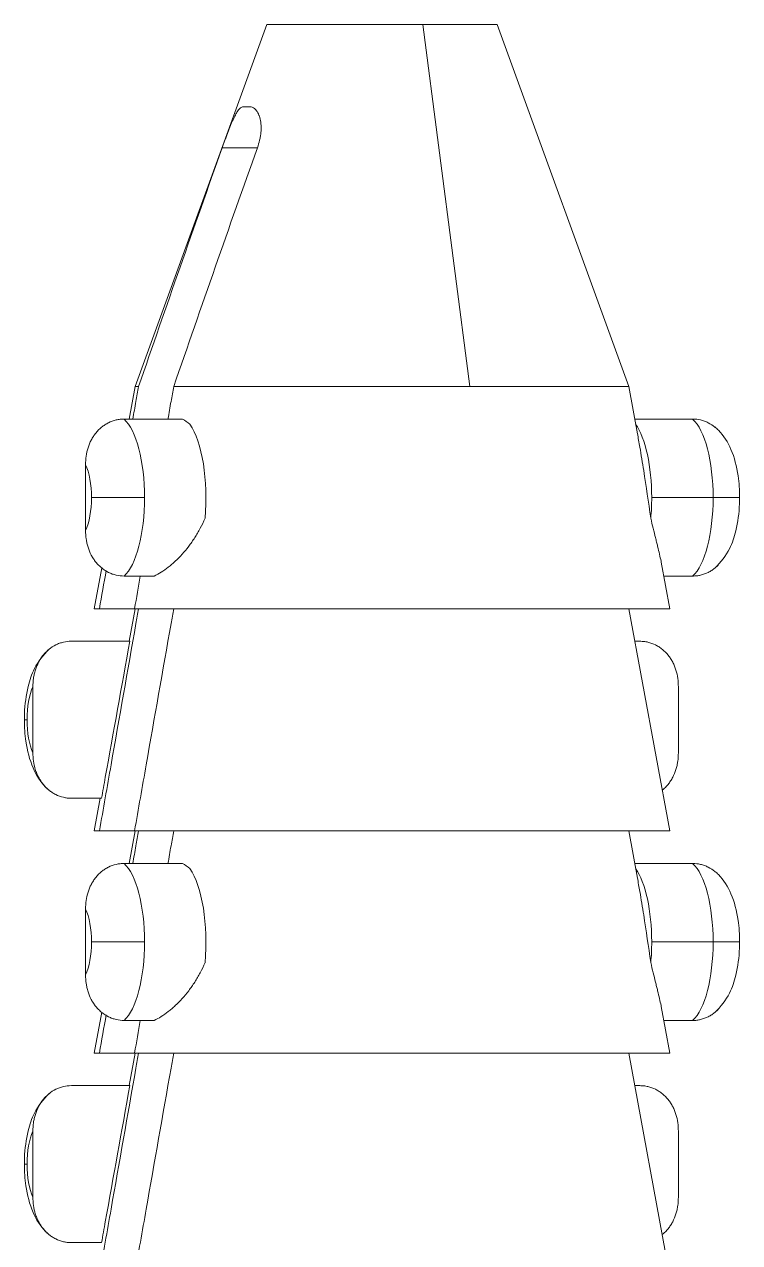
# Model space of a CAD drawing. Header units: millimetres. Extents: x 17284 to 19660, y -6011 to -2651.
# Drawn here: x 17810.46 to 17819.16, y -3331.74 to -3316.94 of the extents above; entities that cross this region are included whole.
import ezdxf

# ---------------------------------------------------------------- set-up
doc = ezdxf.new("R2010")
doc.units = ezdxf.units.MM

msp = doc.modelspace()

# ---------------------------------------------------------------- linework, layer by layer
at = {"linetype": 'Continuous', "lineweight": 18, "extrusion": (-1.22465e-16, -1, 0)}
for p, q in [((17813.406, -3316.941), (17811.806, -3321.341)), ((17815.304, -3316.941), (17813.406, -3316.941)), ((17815.304, -3316.941), (17816.206, -3316.941)), ((17817.806, -3321.341), (17816.206, -3316.941)), ((17813.125, -3317.941), (17813.196, -3317.941)), ((17811.806, -3321.341), (17811.733, -3321.737)), ((17811.846, -3321.341), (17811.806, -3321.341)), ((17815.874, -3321.341), (17812.273, -3321.341)), ((17815.874, -3321.341), (17817.806, -3321.341)), ((17817.912, -3321.915), (17817.806, -3321.341)), ((17811.669, -3321.737), (17812.38, -3321.737)), ((17818.584, -3321.737), (17817.879, -3321.737)), ((17811.201, -3323.091), (17811.201, -3322.291)), ((17818.306, -3324.041), (17818.201, -3323.474)), ((17811.398, -3323.545), (17811.306, -3324.041)), ((17811.669, -3323.644), (17812.037, -3323.644)), ((17818.584, -3323.644), (17818.233, -3323.644)), ((17811.37, -3324.041), (17811.306, -3324.041)), ((17811.37, -3324.041), (17811.797, -3324.041)), ((17811.806, -3324.041), (17811.733, -3324.437)), ((17818.306, -3324.041), (17811.797, -3324.041)), ((17818.306, -3326.741), (17817.806, -3324.041)), ((17811.028, -3324.437), (17811.739, -3324.437)), ((17817.943, -3324.437), (17817.879, -3324.437)), ((17810.561, -3324.991), (17810.561, -3325.791)), ((17818.41, -3324.991), (17818.41, -3325.791)), ((17811.028, -3326.344), (17811.396, -3326.344)), ((17811.379, -3326.344), (17811.306, -3326.741)), ((17811.37, -3326.741), (17811.306, -3326.741)), ((17811.37, -3326.741), (17811.797, -3326.741)), ((17811.806, -3326.741), (17811.733, -3327.137)), ((17818.306, -3326.741), (17811.797, -3326.741)), ((17817.912, -3327.315), (17817.806, -3326.741)), ((17811.669, -3327.137), (17812.38, -3327.137)), ((17818.584, -3327.137), (17817.879, -3327.137)), ((17811.201, -3328.491), (17811.201, -3327.691)), ((17811.398, -3328.945), (17811.306, -3329.441)), ((17818.306, -3329.441), (17818.201, -3328.874)), ((17811.669, -3329.044), (17812.037, -3329.044)), ((17818.584, -3329.044), (17818.233, -3329.044)), ((17811.37, -3329.441), (17811.306, -3329.441)), ((17811.37, -3329.441), (17811.797, -3329.441)), ((17811.806, -3329.441), (17811.733, -3329.837)), ((17818.306, -3329.441), (17811.797, -3329.441)), ((17818.306, -3332.141), (17817.806, -3329.441)), ((17811.028, -3329.837), (17811.739, -3329.837)), ((17817.943, -3329.837), (17817.879, -3329.837)), ((17810.561, -3330.391), (17810.561, -3331.191)), ((17818.41, -3330.391), (17818.41, -3331.191)), ((17811.028, -3331.744), (17811.396, -3331.744))]:
    msp.add_line(p, q, dxfattribs=at)
at = {"linetype": 'Continuous', "lineweight": 13, "extrusion": (-1.22465e-16, -1, 0)}
for p, q in [((17815.304, -3316.941), (17815.874, -3321.341)), ((17812.863, -3318.441), (17813.29, -3318.441)), ((17811.918, -3322.691), (17811.273, -3322.691)), ((17818.833, -3322.691), (17818.086, -3322.691)), ((17818.833, -3322.691), (17819.155, -3322.691)), ((17810.457, -3325.391), (17810.489, -3325.391)), ((17811.918, -3328.091), (17811.273, -3328.091)), ((17818.833, -3328.091), (17818.086, -3328.091)), ((17818.833, -3328.091), (17819.155, -3328.091)), ((17810.457, -3330.791), (17810.489, -3330.791))]:
    msp.add_line(p, q, dxfattribs=at)
at = {"linetype": 'Continuous', "lineweight": 13}
for centre, major_axis, start_param, end_param in [((17811.562, -3322.691), (0, 1), 4.712389, 5.978493), ((17818.477, -3322.691), (0, -1), 1.570796, 2.8369), ((17811.095, -3322.691), (0, -0.5), 1.570796, 2.498092), ((17811.095, -3322.691), (0, -0.5), 0.643501, 1.570796), ((17811.562, -3322.691), (0, 1), 3.446285, 4.712389), ((17818.477, -3322.691), (0, -1), 0.304693, 1.570796), ((17810.667, -3325.391), (0, -0.5), 3.785094, 4.712389), ((17810.667, -3325.391), (0, -0.5), 4.712389, 5.639684), ((17811.562, -3328.091), (0, 1), 4.712389, 5.978493), ((17818.477, -3328.091), (0, -1), 1.570796, 2.8369), ((17811.095, -3328.091), (0, -0.5), 1.570796, 2.498092), ((17811.095, -3328.091), (0, -0.5), 0.643501, 1.570796), ((17811.562, -3328.091), (0, 1), 3.446285, 4.712389), ((17818.477, -3328.091), (0, -1), 0.304693, 1.570796), ((17810.667, -3330.791), (0, -0.5), 3.785094, 4.712389), ((17810.667, -3330.791), (0, -0.5), 4.712389, 5.639684)]:
    msp.add_ellipse(centre, major_axis=major_axis, ratio=0.355976, start_param=start_param, end_param=end_param, dxfattribs=at)
at = {"linetype": 'Continuous', "lineweight": 18}
for centre, start_param, end_param in [((17812.309, -3322.691), 4.457766, 5.814651), ((17817.73, -3322.691), 4.712389, 5.814651), ((17817.73, -3322.691), 4.457766, 4.712389), ((17812.309, -3328.091), 4.457766, 5.814651), ((17817.73, -3328.091), 4.712389, 5.814651), ((17817.73, -3328.091), 4.457766, 4.712389)]:
    msp.add_ellipse(centre, major_axis=(0, 1), ratio=0.355976, start_param=start_param, end_param=end_param, dxfattribs=at)
for points, knots in [([(17812.863, -3318.441), (17812.874, -3318.409), (17812.885, -3318.378), (17812.902, -3318.332), (17812.908, -3318.316), (17812.92, -3318.285), (17812.926, -3318.27), (17812.943, -3318.225), (17812.954, -3318.196), (17812.971, -3318.155), (17812.976, -3318.141), (17812.987, -3318.115), (17812.993, -3318.103), (17813.009, -3318.068), (17813.02, -3318.046), (17813.033, -3318.023), (17813.036, -3318.018), (17813.041, -3318.01), (17813.049, -3317.997), (17813.063, -3317.979), (17813.073, -3317.968), (17813.084, -3317.958), (17813.089, -3317.954), (17813.105, -3317.944), (17813.115, -3317.941), (17813.125, -3317.941)], [0, 0, 0, 0, 0.125, 0.125, 0.1875, 0.1875, 0.25, 0.25, 0.375, 0.375, 0.4375, 0.4375, 0.5, 0.5, 0.625, 0.625, 0.65625, 0.65625, 0.6875, 0.75, 0.8125, 0.8125, 0.875, 0.875, 1, 1, 1, 1]), ([(17813.196, -3317.941), (17813.21, -3317.941), (17813.223, -3317.944), (17813.242, -3317.954), (17813.248, -3317.958), (17813.261, -3317.968), (17813.266, -3317.973), (17813.283, -3317.993), (17813.294, -3318.008), (17813.305, -3318.032), (17813.307, -3318.037), (17813.311, -3318.047), (17813.313, -3318.052), (17813.318, -3318.068), (17813.321, -3318.079), (17813.33, -3318.114), (17813.333, -3318.14), (17813.337, -3318.196), (17813.336, -3318.225), (17813.332, -3318.269), (17813.33, -3318.285), (17813.325, -3318.316), (17813.321, -3318.331), (17813.311, -3318.378), (17813.301, -3318.409), (17813.29, -3318.441)], [0, 0, 0, 0, 0.125, 0.125, 0.1875, 0.1875, 0.25, 0.25, 0.375, 0.375, 0.40625, 0.40625, 0.4375, 0.4375, 0.5, 0.5, 0.625, 0.625, 0.75, 0.75, 0.8125, 0.8125, 0.875, 0.875, 1, 1, 1, 1]), ([(17812.863, -3318.441), (17812.691, -3318.923), (17812.52, -3319.406), (17812.182, -3320.373), (17812.013, -3320.857), (17811.846, -3321.341)], [0, 0, 0, 0, 0.5, 0.5, 1, 1, 1, 1]), ([(17813.29, -3318.441), (17813.118, -3318.923), (17812.948, -3319.406), (17812.609, -3320.373), (17812.441, -3320.857), (17812.273, -3321.341)], [0, 0, 0, 0, 0.5, 0.5, 1, 1, 1, 1]), ([(17811.846, -3321.341), (17811.835, -3321.401), (17811.824, -3321.462), (17811.801, -3321.594), (17811.788, -3321.665), (17811.776, -3321.737)], [0, 0, 0, 0, 0.459752, 0.459752, 1, 1, 1, 1]), ([(17812.273, -3321.341), (17812.262, -3321.401), (17812.251, -3321.462), (17812.228, -3321.594), (17812.215, -3321.665), (17812.203, -3321.737)], [0, 0, 0, 0, 0.459752, 0.459752, 1, 1, 1, 1]), ([(17811.201, -3322.291), (17811.201, -3322.221), (17811.21, -3322.153), (17811.236, -3322.07), (17811.242, -3322.054), (17811.255, -3322.022), (17811.269, -3321.991), (17811.287, -3321.962), (17811.3, -3321.94), (17811.305, -3321.933), (17811.315, -3321.92), (17811.32, -3321.913), (17811.347, -3321.88), (17811.371, -3321.856), (17811.409, -3321.825), (17811.423, -3321.815), (17811.444, -3321.802), (17811.451, -3321.797), (17811.465, -3321.789), (17811.472, -3321.785), (17811.509, -3321.767), (17811.54, -3321.756), (17811.587, -3321.744), (17811.604, -3321.741), (17811.636, -3321.738), (17811.652, -3321.737), (17811.669, -3321.737)], [0, 0, 0, 0, 0.25, 0.25, 0.3125, 0.3125, 0.375, 0.4375, 0.4375, 0.46875, 0.46875, 0.5, 0.5, 0.625, 0.625, 0.6875, 0.6875, 0.71875, 0.71875, 0.75, 0.75, 0.875, 0.875, 0.9375, 0.9375, 1, 1, 1, 1]), ([(17818.584, -3321.737), (17818.617, -3321.737), (17818.649, -3321.74), (17818.696, -3321.752), (17818.712, -3321.756), (17818.743, -3321.767), (17818.758, -3321.774), (17818.802, -3321.796), (17818.829, -3321.814), (17818.858, -3321.837), (17818.861, -3321.839), (17818.864, -3321.842)], [0, 0, 0, 0, 0.321117, 0.321117, 0.481676, 0.481676, 0.642235, 0.642235, 0.963352, 0.963352, 1, 1, 1, 1]), ([(17819.155, -3322.691), (17819.155, -3322.6), (17819.14, -3322.393), (17819.069, -3322.112), (17818.953, -3321.924), (17818.87, -3321.846), (17818.855, -3321.833)], [0, 0, 0, 0, 0.265683, 0.628412, 0.938194, 1, 1, 1, 1]), ([(17817.912, -3321.912), (17817.922, -3321.967), (17817.932, -3322.022), (17817.958, -3322.172), (17817.973, -3322.267), (17818.019, -3322.554), (17818.047, -3322.747), (17818.074, -3322.942)], [0, 0, 0, 0, 0.164651, 0.164651, 0.4431, 0.4431, 1, 1, 1, 1]), ([(17818.855, -3323.548), (17818.929, -3323.477), (17819.035, -3323.337), (17819.123, -3323.074), (17819.152, -3322.854), (17819.155, -3322.716), (17819.155, -3322.691)], [0, 0, 0, 0, 0.327084, 0.583022, 0.924325, 1, 1, 1, 1]), ([(17812.654, -3322.942), (17812.636, -3322.984), (17812.617, -3323.025), (17812.575, -3323.103), (17812.553, -3323.141), (17812.517, -3323.196), (17812.505, -3323.214), (17812.48, -3323.249), (17812.468, -3323.266), (17812.429, -3323.317), (17812.402, -3323.349), (17812.348, -3323.409), (17812.32, -3323.437), (17812.278, -3323.477), (17812.264, -3323.489), (17812.235, -3323.514), (17812.221, -3323.526), (17812.178, -3323.56), (17812.149, -3323.58), (17812.092, -3323.616), (17812.064, -3323.631), (17812.037, -3323.644)], [0, 0, 0, 0, 0.125, 0.125, 0.25, 0.25, 0.3125, 0.3125, 0.375, 0.375, 0.5, 0.5, 0.625, 0.625, 0.6875, 0.6875, 0.75, 0.75, 0.875, 0.875, 1, 1, 1, 1]), ([(17818.074, -3322.942), (17818.084, -3322.984), (17818.094, -3323.025), (17818.113, -3323.103), (17818.123, -3323.141), (17818.136, -3323.196), (17818.141, -3323.214), (17818.15, -3323.249), (17818.154, -3323.266), (17818.166, -3323.317), (17818.174, -3323.349), (17818.188, -3323.409), (17818.194, -3323.437), (17818.2, -3323.469), (17818.201, -3323.475), (17818.202, -3323.481)], [0, 0, 0, 0, 0.191612, 0.191612, 0.383225, 0.383225, 0.479031, 0.479031, 0.574837, 0.574837, 0.766449, 0.766449, 0.958061, 0.958061, 1, 1, 1, 1]), ([(17811.669, -3323.644), (17811.636, -3323.644), (17811.604, -3323.641), (17811.557, -3323.629), (17811.541, -3323.625), (17811.51, -3323.614), (17811.495, -3323.607), (17811.451, -3323.585), (17811.423, -3323.567), (17811.391, -3323.541), (17811.384, -3323.536), (17811.372, -3323.524), (17811.354, -3323.507), (17811.326, -3323.476), (17811.306, -3323.449), (17811.287, -3323.42), (17811.278, -3323.405), (17811.254, -3323.36), (17811.241, -3323.328), (17811.226, -3323.279), (17811.221, -3323.262), (17811.214, -3323.228), (17811.211, -3323.211), (17811.204, -3323.16), (17811.201, -3323.125), (17811.201, -3323.091)], [0, 0, 0, 0, 0.125, 0.125, 0.1875, 0.1875, 0.25, 0.25, 0.375, 0.375, 0.40625, 0.40625, 0.4375, 0.5, 0.5625, 0.5625, 0.625, 0.625, 0.75, 0.75, 0.8125, 0.8125, 0.875, 0.875, 1, 1, 1, 1]), ([(17818.895, -3323.511), (17818.883, -3323.523), (17818.87, -3323.535), (17818.843, -3323.556), (17818.83, -3323.566), (17818.809, -3323.58), (17818.802, -3323.584), (17818.788, -3323.592), (17818.78, -3323.596), (17818.744, -3323.614), (17818.713, -3323.625), (17818.665, -3323.637), (17818.649, -3323.64), (17818.617, -3323.644), (17818.6, -3323.644), (17818.584, -3323.644)], [0, 0, 0, 0, 0.148816, 0.148816, 0.29068, 0.29068, 0.361612, 0.361612, 0.432544, 0.432544, 0.716272, 0.716272, 0.858136, 0.858136, 1, 1, 1, 1]), ([(17811.846, -3324.041), (17811.835, -3324.101), (17811.824, -3324.162), (17811.712, -3324.794), (17811.612, -3325.366), (17811.464, -3326.205), (17811.417, -3326.473), (17811.37, -3326.741)], [0, 0, 0, 0, 0.067447, 0.067447, 0.702741, 0.702741, 1, 1, 1, 1]), ([(17812.273, -3324.041), (17812.262, -3324.101), (17812.251, -3324.162), (17812.14, -3324.794), (17812.039, -3325.366), (17811.891, -3326.205), (17811.844, -3326.473), (17811.797, -3326.741)], [0, 0, 0, 0, 0.067447, 0.067447, 0.702741, 0.702741, 1, 1, 1, 1]), ([(17811.028, -3324.437), (17810.995, -3324.437), (17810.963, -3324.44), (17810.916, -3324.452), (17810.9, -3324.456), (17810.869, -3324.467), (17810.854, -3324.474), (17810.81, -3324.496), (17810.782, -3324.514), (17810.75, -3324.54), (17810.744, -3324.545), (17810.731, -3324.557), (17810.713, -3324.574), (17810.685, -3324.605), (17810.665, -3324.632), (17810.646, -3324.661), (17810.638, -3324.676), (17810.614, -3324.721), (17810.601, -3324.753), (17810.585, -3324.802), (17810.581, -3324.819), (17810.573, -3324.853), (17810.57, -3324.87), (17810.563, -3324.921), (17810.561, -3324.956), (17810.561, -3324.991)], [0, 0, 0, 0, 0.125, 0.125, 0.1875, 0.1875, 0.25, 0.25, 0.375, 0.375, 0.40625, 0.40625, 0.4375, 0.5, 0.5625, 0.5625, 0.625, 0.625, 0.75, 0.75, 0.8125, 0.8125, 0.875, 0.875, 1, 1, 1, 1]), ([(17811.739, -3324.437), (17811.64, -3324.988), (17811.54, -3325.539), (17811.426, -3326.175), (17811.411, -3326.26), (17811.396, -3326.344)], [0, 0, 0, 0, 0.866606, 0.866606, 1, 1, 1, 1]), ([(17818.41, -3324.991), (17818.41, -3324.921), (17818.402, -3324.853), (17818.376, -3324.77), (17818.37, -3324.754), (17818.357, -3324.722), (17818.343, -3324.691), (17818.325, -3324.662), (17818.311, -3324.64), (17818.307, -3324.633), (17818.297, -3324.62), (17818.291, -3324.613), (17818.265, -3324.58), (17818.241, -3324.556), (17818.203, -3324.525), (17818.189, -3324.515), (17818.168, -3324.502), (17818.161, -3324.497), (17818.147, -3324.489), (17818.139, -3324.485), (17818.103, -3324.467), (17818.072, -3324.456), (17818.025, -3324.444), (17818.008, -3324.441), (17817.976, -3324.438), (17817.96, -3324.437), (17817.943, -3324.437)], [0, 0, 0, 0, 0.25, 0.25, 0.3125, 0.3125, 0.375, 0.4375, 0.4375, 0.46875, 0.46875, 0.5, 0.5, 0.625, 0.625, 0.6875, 0.6875, 0.71875, 0.71875, 0.75, 0.75, 0.875, 0.875, 0.9375, 0.9375, 1, 1, 1, 1]), ([(17810.757, -3324.533), (17810.683, -3324.604), (17810.576, -3324.744), (17810.489, -3325.007), (17810.459, -3325.227), (17810.457, -3325.365), (17810.457, -3325.391)], [0, 0, 0, 0, 0.327084, 0.583022, 0.924325, 1, 1, 1, 1]), ([(17810.457, -3325.391), (17810.456, -3325.481), (17810.472, -3325.688), (17810.543, -3325.969), (17810.659, -3326.157), (17810.742, -3326.235), (17810.757, -3326.248)], [0, 0, 0, 0, 0.265683, 0.628412, 0.938194, 1, 1, 1, 1]), ([(17810.561, -3325.791), (17810.561, -3325.86), (17810.569, -3325.928), (17810.595, -3326.011), (17810.601, -3326.027), (17810.614, -3326.059), (17810.629, -3326.09), (17810.646, -3326.119), (17810.66, -3326.141), (17810.665, -3326.148), (17810.675, -3326.161), (17810.68, -3326.168), (17810.706, -3326.201), (17810.73, -3326.225), (17810.769, -3326.256), (17810.782, -3326.266), (17810.803, -3326.28), (17810.81, -3326.284), (17810.824, -3326.292), (17810.832, -3326.296), (17810.868, -3326.314), (17810.899, -3326.325), (17810.947, -3326.337), (17810.963, -3326.34), (17810.995, -3326.344), (17811.012, -3326.344), (17811.028, -3326.344)], [0, 0, 0, 0, 0.25, 0.25, 0.3125, 0.3125, 0.375, 0.4375, 0.4375, 0.46875, 0.46875, 0.5, 0.5, 0.625, 0.625, 0.6875, 0.6875, 0.71875, 0.71875, 0.75, 0.75, 0.875, 0.875, 0.9375, 0.9375, 1, 1, 1, 1]), ([(17818.215, -3326.246), (17818.221, -3326.241), (17818.228, -3326.236), (17818.24, -3326.224), (17818.258, -3326.207), (17818.286, -3326.176), (17818.306, -3326.149), (17818.325, -3326.12), (17818.334, -3326.105), (17818.357, -3326.06), (17818.37, -3326.028), (17818.386, -3325.979), (17818.39, -3325.962), (17818.398, -3325.928), (17818.401, -3325.911), (17818.408, -3325.86), (17818.41, -3325.825), (17818.41, -3325.791)], [0, 0, 0, 0, 0.048883, 0.048883, 0.098942, 0.199059, 0.299177, 0.299177, 0.399294, 0.399294, 0.59953, 0.59953, 0.699647, 0.699647, 0.799765, 0.799765, 1, 1, 1, 1]), ([(17811.846, -3326.741), (17811.835, -3326.801), (17811.824, -3326.862), (17811.801, -3326.994), (17811.788, -3327.065), (17811.776, -3327.137)], [0, 0, 0, 0, 0.459752, 0.459752, 1, 1, 1, 1]), ([(17812.273, -3326.741), (17812.262, -3326.801), (17812.251, -3326.862), (17812.228, -3326.994), (17812.215, -3327.065), (17812.203, -3327.137)], [0, 0, 0, 0, 0.459752, 0.459752, 1, 1, 1, 1]), ([(17811.201, -3327.691), (17811.201, -3327.621), (17811.21, -3327.553), (17811.236, -3327.47), (17811.242, -3327.454), (17811.255, -3327.422), (17811.269, -3327.391), (17811.287, -3327.362), (17811.3, -3327.34), (17811.305, -3327.333), (17811.315, -3327.32), (17811.32, -3327.313), (17811.347, -3327.28), (17811.371, -3327.256), (17811.409, -3327.225), (17811.423, -3327.215), (17811.444, -3327.202), (17811.451, -3327.197), (17811.465, -3327.189), (17811.472, -3327.185), (17811.509, -3327.167), (17811.54, -3327.156), (17811.587, -3327.144), (17811.604, -3327.141), (17811.636, -3327.138), (17811.652, -3327.137), (17811.669, -3327.137)], [0, 0, 0, 0, 0.25, 0.25, 0.3125, 0.3125, 0.375, 0.4375, 0.4375, 0.46875, 0.46875, 0.5, 0.5, 0.625, 0.625, 0.6875, 0.6875, 0.71875, 0.71875, 0.75, 0.75, 0.875, 0.875, 0.9375, 0.9375, 1, 1, 1, 1]), ([(17818.584, -3327.137), (17818.617, -3327.137), (17818.649, -3327.14), (17818.696, -3327.152), (17818.712, -3327.156), (17818.743, -3327.167), (17818.758, -3327.174), (17818.802, -3327.196), (17818.829, -3327.214), (17818.858, -3327.237), (17818.861, -3327.239), (17818.864, -3327.242)], [0, 0, 0, 0, 0.321117, 0.321117, 0.481676, 0.481676, 0.642235, 0.642235, 0.963352, 0.963352, 1, 1, 1, 1]), ([(17817.912, -3327.312), (17817.922, -3327.367), (17817.932, -3327.422), (17817.958, -3327.572), (17817.973, -3327.667), (17818.019, -3327.954), (17818.047, -3328.147), (17818.074, -3328.342)], [0, 0, 0, 0, 0.164651, 0.164651, 0.4431, 0.4431, 1, 1, 1, 1]), ([(17819.155, -3328.091), (17819.155, -3328), (17819.14, -3327.793), (17819.069, -3327.512), (17818.953, -3327.324), (17818.87, -3327.246), (17818.855, -3327.233)], [0, 0, 0, 0, 0.265683, 0.628412, 0.938194, 1, 1, 1, 1]), ([(17818.855, -3328.948), (17818.929, -3328.877), (17819.035, -3328.737), (17819.123, -3328.474), (17819.152, -3328.254), (17819.155, -3328.116), (17819.155, -3328.091)], [0, 0, 0, 0, 0.327084, 0.583022, 0.924325, 1, 1, 1, 1]), ([(17812.654, -3328.342), (17812.636, -3328.384), (17812.617, -3328.425), (17812.575, -3328.503), (17812.553, -3328.541), (17812.517, -3328.596), (17812.505, -3328.614), (17812.48, -3328.649), (17812.468, -3328.666), (17812.429, -3328.717), (17812.402, -3328.749), (17812.348, -3328.809), (17812.32, -3328.837), (17812.278, -3328.877), (17812.264, -3328.889), (17812.235, -3328.914), (17812.221, -3328.926), (17812.178, -3328.96), (17812.149, -3328.98), (17812.092, -3329.016), (17812.064, -3329.031), (17812.037, -3329.044)], [0, 0, 0, 0, 0.125, 0.125, 0.25, 0.25, 0.3125, 0.3125, 0.375, 0.375, 0.5, 0.5, 0.625, 0.625, 0.6875, 0.6875, 0.75, 0.75, 0.875, 0.875, 1, 1, 1, 1]), ([(17818.074, -3328.342), (17818.084, -3328.384), (17818.094, -3328.425), (17818.113, -3328.503), (17818.123, -3328.541), (17818.136, -3328.596), (17818.141, -3328.614), (17818.15, -3328.649), (17818.154, -3328.666), (17818.166, -3328.717), (17818.174, -3328.749), (17818.188, -3328.809), (17818.194, -3328.837), (17818.2, -3328.869), (17818.201, -3328.875), (17818.202, -3328.881)], [0, 0, 0, 0, 0.191612, 0.191612, 0.383225, 0.383225, 0.479031, 0.479031, 0.574837, 0.574837, 0.766449, 0.766449, 0.958061, 0.958061, 1, 1, 1, 1]), ([(17811.669, -3329.044), (17811.636, -3329.044), (17811.604, -3329.041), (17811.557, -3329.029), (17811.541, -3329.025), (17811.51, -3329.014), (17811.495, -3329.007), (17811.451, -3328.985), (17811.423, -3328.967), (17811.391, -3328.941), (17811.384, -3328.936), (17811.372, -3328.924), (17811.354, -3328.907), (17811.326, -3328.876), (17811.306, -3328.849), (17811.287, -3328.82), (17811.278, -3328.805), (17811.254, -3328.76), (17811.241, -3328.728), (17811.226, -3328.679), (17811.221, -3328.662), (17811.214, -3328.628), (17811.211, -3328.611), (17811.204, -3328.56), (17811.201, -3328.525), (17811.201, -3328.491)], [0, 0, 0, 0, 0.125, 0.125, 0.1875, 0.1875, 0.25, 0.25, 0.375, 0.375, 0.40625, 0.40625, 0.4375, 0.5, 0.5625, 0.5625, 0.625, 0.625, 0.75, 0.75, 0.8125, 0.8125, 0.875, 0.875, 1, 1, 1, 1]), ([(17818.895, -3328.911), (17818.883, -3328.923), (17818.87, -3328.935), (17818.843, -3328.956), (17818.83, -3328.966), (17818.809, -3328.98), (17818.802, -3328.984), (17818.788, -3328.992), (17818.78, -3328.996), (17818.744, -3329.014), (17818.713, -3329.025), (17818.665, -3329.037), (17818.649, -3329.04), (17818.617, -3329.044), (17818.6, -3329.044), (17818.584, -3329.044)], [0, 0, 0, 0, 0.148816, 0.148816, 0.29068, 0.29068, 0.361612, 0.361612, 0.432544, 0.432544, 0.716272, 0.716272, 0.858136, 0.858136, 1, 1, 1, 1]), ([(17811.846, -3329.441), (17811.835, -3329.501), (17811.824, -3329.562), (17811.712, -3330.194), (17811.612, -3330.766), (17811.464, -3331.605), (17811.417, -3331.873), (17811.37, -3332.141)], [0, 0, 0, 0, 0.067447, 0.067447, 0.702741, 0.702741, 1, 1, 1, 1]), ([(17812.273, -3329.441), (17812.262, -3329.501), (17812.251, -3329.562), (17812.14, -3330.194), (17812.039, -3330.766), (17811.891, -3331.605), (17811.844, -3331.873), (17811.797, -3332.141)], [0, 0, 0, 0, 0.067447, 0.067447, 0.702741, 0.702741, 1, 1, 1, 1]), ([(17811.028, -3329.837), (17810.995, -3329.837), (17810.963, -3329.84), (17810.916, -3329.852), (17810.9, -3329.856), (17810.869, -3329.867), (17810.854, -3329.874), (17810.81, -3329.896), (17810.782, -3329.914), (17810.75, -3329.94), (17810.744, -3329.945), (17810.731, -3329.957), (17810.713, -3329.974), (17810.685, -3330.005), (17810.665, -3330.032), (17810.646, -3330.061), (17810.638, -3330.076), (17810.614, -3330.121), (17810.601, -3330.153), (17810.585, -3330.202), (17810.581, -3330.219), (17810.573, -3330.253), (17810.57, -3330.27), (17810.563, -3330.321), (17810.561, -3330.356), (17810.561, -3330.391)], [0, 0, 0, 0, 0.125, 0.125, 0.1875, 0.1875, 0.25, 0.25, 0.375, 0.375, 0.40625, 0.40625, 0.4375, 0.5, 0.5625, 0.5625, 0.625, 0.625, 0.75, 0.75, 0.8125, 0.8125, 0.875, 0.875, 1, 1, 1, 1]), ([(17811.739, -3329.837), (17811.64, -3330.388), (17811.54, -3330.939), (17811.426, -3331.575), (17811.411, -3331.66), (17811.396, -3331.744)], [0, 0, 0, 0, 0.866606, 0.866606, 1, 1, 1, 1]), ([(17818.41, -3330.391), (17818.41, -3330.321), (17818.402, -3330.253), (17818.376, -3330.17), (17818.37, -3330.154), (17818.357, -3330.122), (17818.343, -3330.091), (17818.325, -3330.062), (17818.311, -3330.04), (17818.307, -3330.033), (17818.297, -3330.02), (17818.291, -3330.013), (17818.265, -3329.98), (17818.241, -3329.956), (17818.203, -3329.925), (17818.189, -3329.915), (17818.168, -3329.902), (17818.161, -3329.897), (17818.147, -3329.889), (17818.139, -3329.885), (17818.103, -3329.867), (17818.072, -3329.856), (17818.025, -3329.844), (17818.008, -3329.841), (17817.976, -3329.838), (17817.96, -3329.837), (17817.943, -3329.837)], [0, 0, 0, 0, 0.25, 0.25, 0.3125, 0.3125, 0.375, 0.4375, 0.4375, 0.46875, 0.46875, 0.5, 0.5, 0.625, 0.625, 0.6875, 0.6875, 0.71875, 0.71875, 0.75, 0.75, 0.875, 0.875, 0.9375, 0.9375, 1, 1, 1, 1]), ([(17810.757, -3329.933), (17810.683, -3330.004), (17810.576, -3330.144), (17810.489, -3330.407), (17810.459, -3330.627), (17810.457, -3330.765), (17810.457, -3330.791)], [0, 0, 0, 0, 0.327084, 0.583022, 0.924325, 1, 1, 1, 1]), ([(17810.457, -3330.791), (17810.456, -3330.881), (17810.472, -3331.088), (17810.543, -3331.369), (17810.659, -3331.557), (17810.742, -3331.635), (17810.757, -3331.648)], [0, 0, 0, 0, 0.265683, 0.628412, 0.938194, 1, 1, 1, 1]), ([(17810.561, -3331.191), (17810.561, -3331.26), (17810.569, -3331.328), (17810.595, -3331.411), (17810.601, -3331.427), (17810.614, -3331.459), (17810.629, -3331.49), (17810.646, -3331.519), (17810.66, -3331.541), (17810.665, -3331.548), (17810.675, -3331.561), (17810.68, -3331.568), (17810.706, -3331.601), (17810.73, -3331.625), (17810.769, -3331.656), (17810.782, -3331.666), (17810.803, -3331.68), (17810.81, -3331.684), (17810.824, -3331.692), (17810.832, -3331.696), (17810.868, -3331.714), (17810.899, -3331.725), (17810.947, -3331.737), (17810.963, -3331.74), (17810.995, -3331.744), (17811.012, -3331.744), (17811.028, -3331.744)], [0, 0, 0, 0, 0.25, 0.25, 0.3125, 0.3125, 0.375, 0.4375, 0.4375, 0.46875, 0.46875, 0.5, 0.5, 0.625, 0.625, 0.6875, 0.6875, 0.71875, 0.71875, 0.75, 0.75, 0.875, 0.875, 0.9375, 0.9375, 1, 1, 1, 1]), ([(17818.215, -3331.646), (17818.221, -3331.641), (17818.228, -3331.636), (17818.24, -3331.624), (17818.258, -3331.607), (17818.286, -3331.576), (17818.306, -3331.549), (17818.325, -3331.52), (17818.334, -3331.505), (17818.357, -3331.46), (17818.37, -3331.428), (17818.386, -3331.379), (17818.39, -3331.362), (17818.398, -3331.328), (17818.401, -3331.311), (17818.408, -3331.26), (17818.41, -3331.225), (17818.41, -3331.191)], [0, 0, 0, 0, 0.048883, 0.048883, 0.098942, 0.199059, 0.299177, 0.299177, 0.399294, 0.399294, 0.59953, 0.59953, 0.699647, 0.699647, 0.799765, 0.799765, 1, 1, 1, 1])]:
    msp.add_open_spline(points, degree=3, knots=knots, dxfattribs=at)
for points in [[(17812.38, -3321.737), (17812.411, -3321.753), (17812.441, -3321.774), (17812.47, -3321.798)], [(17811.452, -3323.577), (17811.424, -3323.731), (17811.397, -3323.886), (17811.37, -3324.041)], [(17811.867, -3323.644), (17811.844, -3323.776), (17811.82, -3323.908), (17811.797, -3324.041)], [(17812.38, -3327.137), (17812.411, -3327.153), (17812.441, -3327.174), (17812.47, -3327.198)], [(17811.452, -3328.977), (17811.424, -3329.131), (17811.397, -3329.286), (17811.37, -3329.441)], [(17811.867, -3329.044), (17811.844, -3329.176), (17811.82, -3329.308), (17811.797, -3329.441)]]:
    msp.add_open_spline(points, degree=3, dxfattribs=at)

doc.saveas('drawing.dxf')
